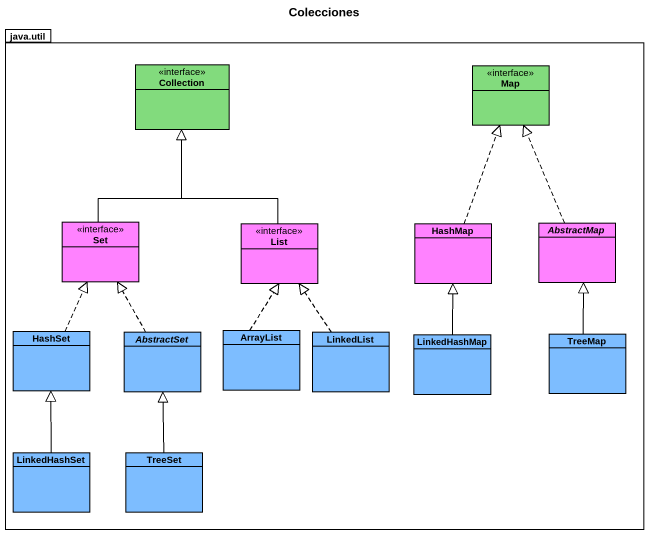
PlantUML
@startuml
title Colecciones
hide circle
hide empty members
package "java.util" as java_util {
  class Collection <<interface>> #82DB7D
  class "Map" as Map_ <<interface>> #82DB7D
  class "Set" as Set_ <<interface>> #FF82FF
  class List <<interface>> #FF82FF
  class HashMap #FF82FF
  abstract class AbstractMap #FF82FF
  class HashSet #7DBDFF
  abstract class AbstractSet #7DBDFF
  class ArrayList #7DBDFF
  class LinkedList #7DBDFF
  class LinkedHashMap #7DBDFF
  class TreeMap #7DBDFF
  class LinkedHashSet #7DBDFF
  class TreeSet #7DBDFF
}
Set_ -up-|> Collection
List -up-|> Collection
HashMap .up.|> Map_
AbstractMap .up.|> Map_
HashSet .up.|> Set_
AbstractSet .up.|> Set_
ArrayList .up.|> List
LinkedList .up.|> List
LinkedHashMap -up-|> HashMap
TreeMap -up-|> AbstractMap
LinkedHashSet -up-|> HashSet
TreeSet -up-|> AbstractSet
@enduml
